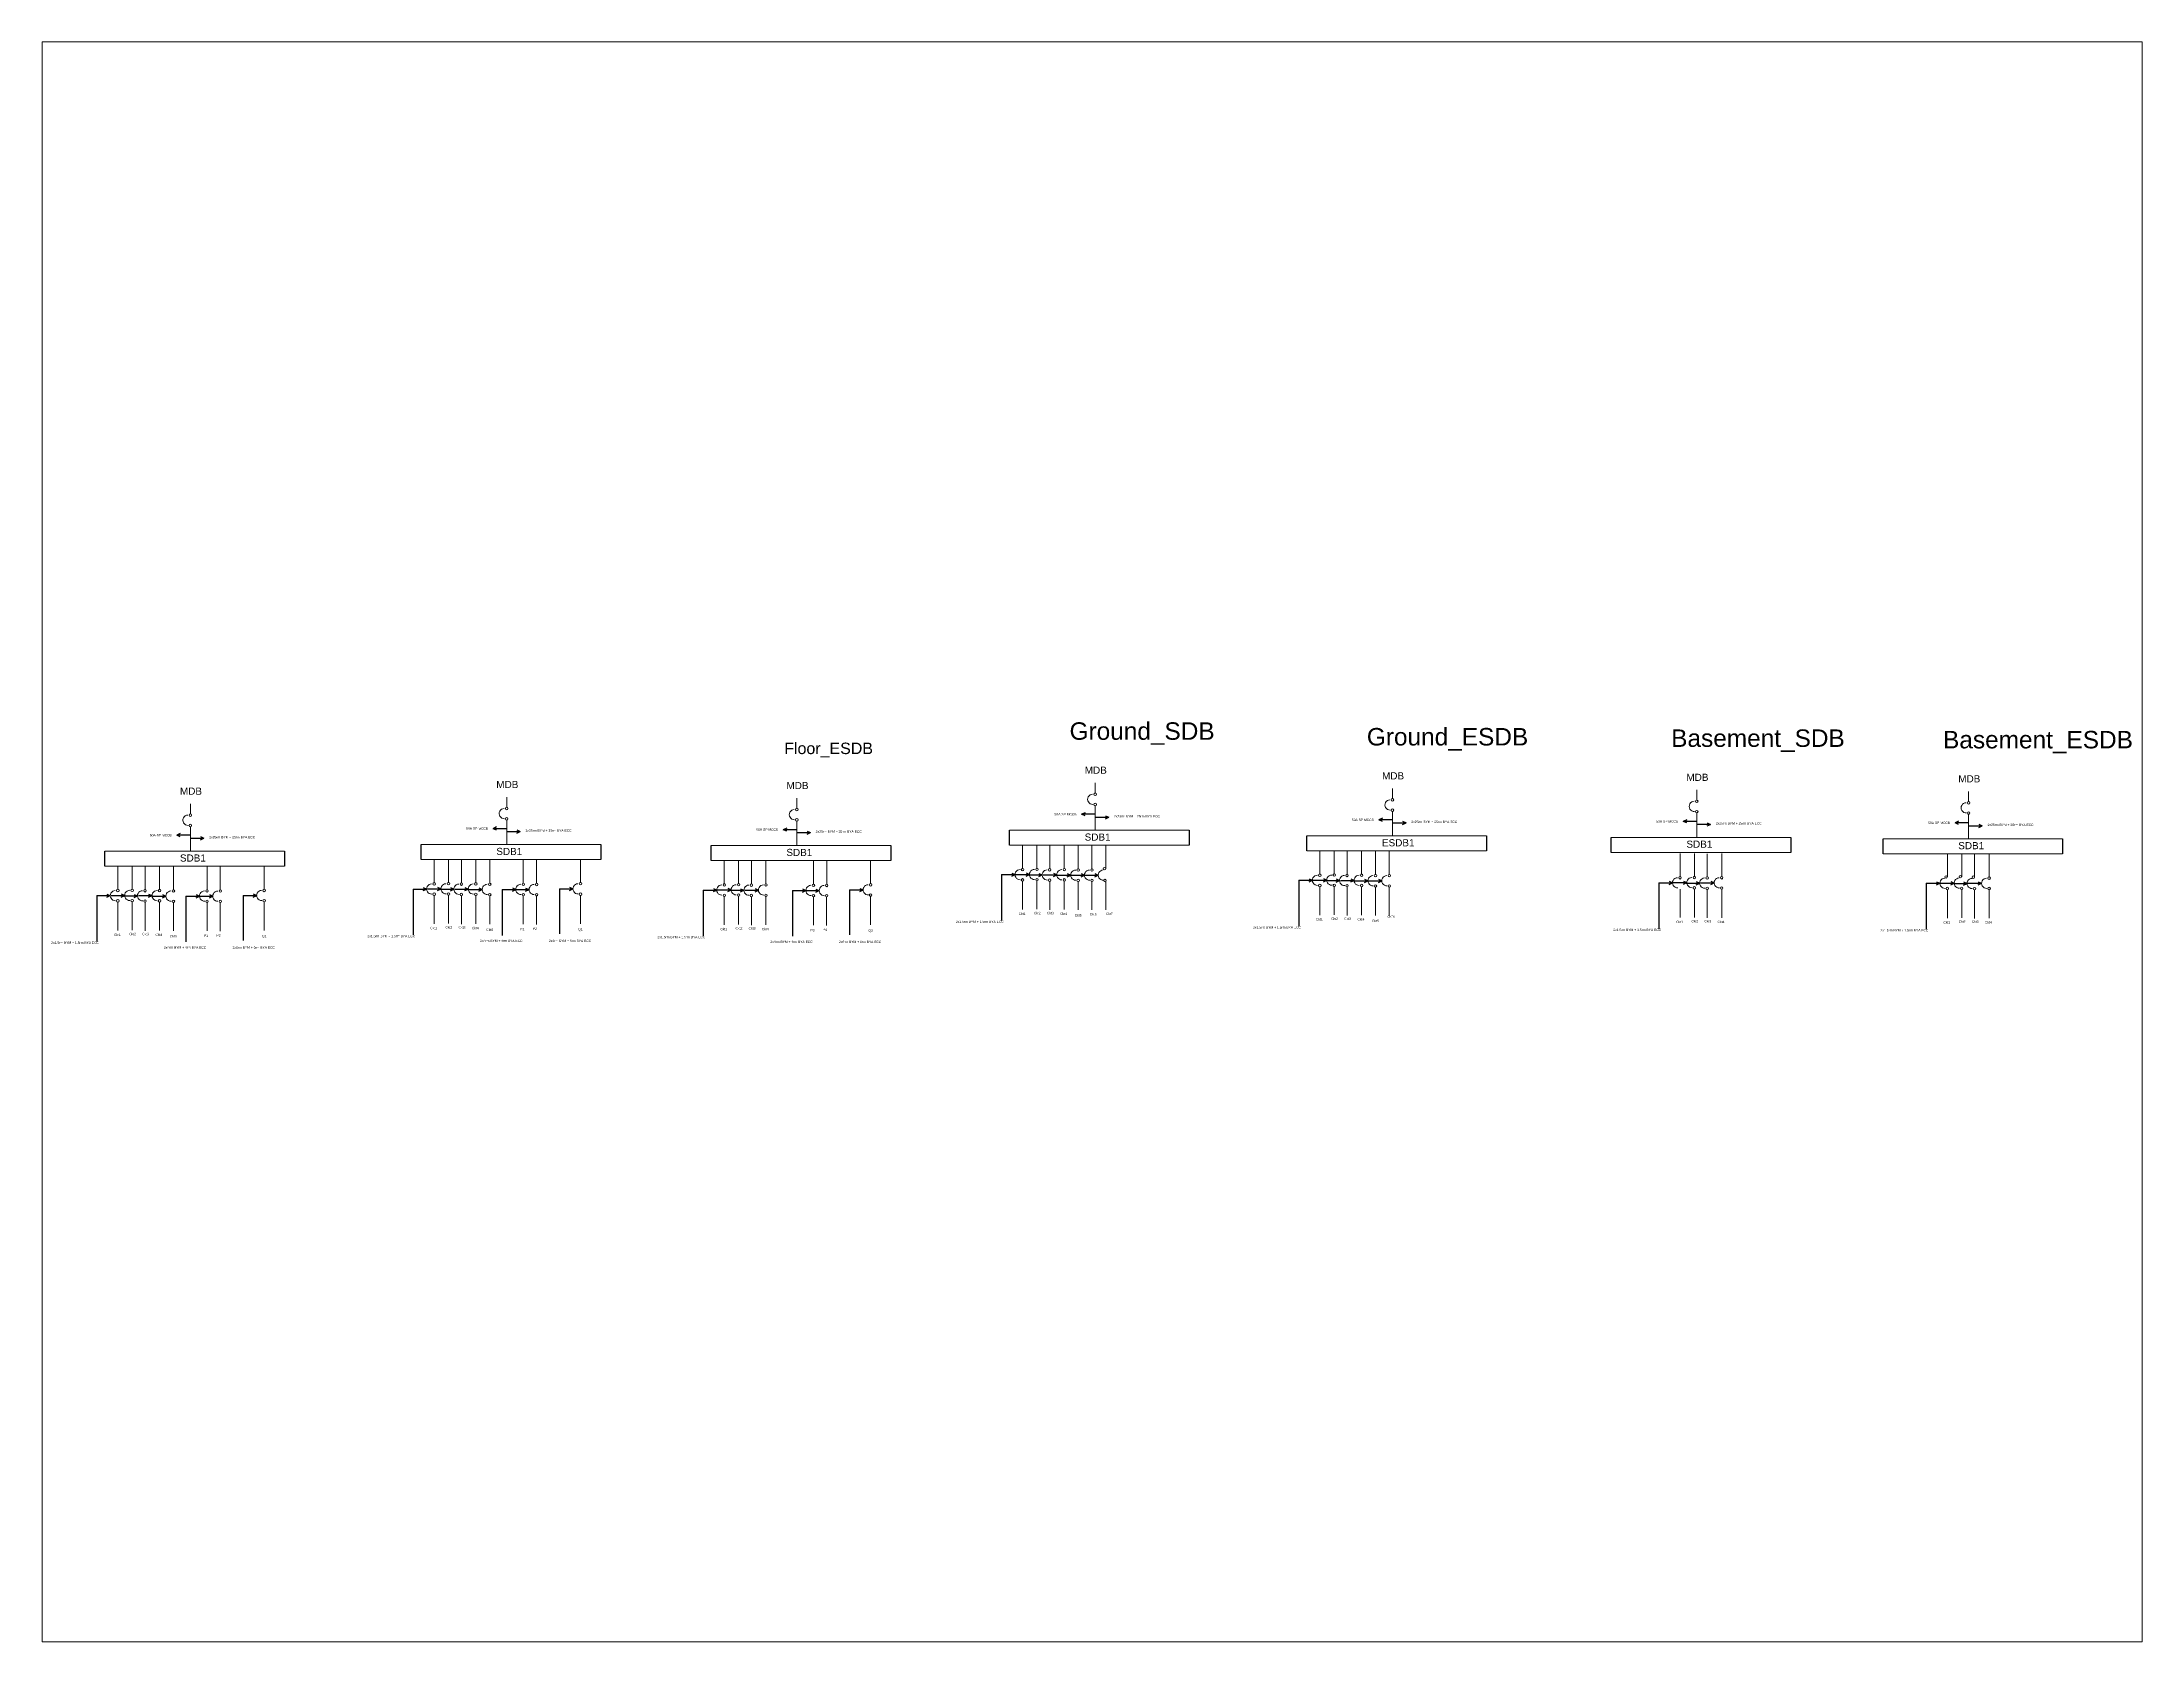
# Paper-space layout 'Layout1' of a CAD drawing. Header units: inches. Extents: x 1.05 to 9.45, y 0.8 to 7.2.
# The model-space entities are those that its viewports show. They can reach past a viewport. Long polylines and large blocks are cut down to what shows.
import ezdxf

# ---------------------------------------------------------------- set-up
doc = ezdxf.new("R2010")
doc.units = ezdxf.units.IN
doc.header["$MEASUREMENT"] = 0
doc.layers.add('SBD', color=2, linetype='Continuous', lineweight=0)
doc.layers.add('Text', color=7, linetype='Continuous')
doc.styles.get("Standard").update_dxf_attribs({"font": 'arial.ttf'})

msp = doc.modelspace()

# ---------------------------------------------------------------- linework, layer by layer
at = {"color": 1}
for p, q in [((12556, -138), (12556, -784)), ((16740, -217), (16740, -864)), ((21808, -253), (21808, -899)), ((25570, -259), (25570, -905)), ((-177, -433), (-177, -1079)), ((1078, -440), (1078, -1085)), ((1883, -431), (1883, -1064)), ((4275, -340), (4275, -986)), ((5530, -346), (5530, -992)), ((6334, -338), (6334, -970)), ((8358, -354), (8358, -1000)), ((9613, -360), (9613, -1006)), ((10417, -352), (10417, -985))]:
    msp.add_line(p, q, dxfattribs=at)
at = {"layer": 'SBD', "color": 1}
for p, q in [((5593, 810), (5593, 953)), ((9676, 796), (9676, 939)), ((13874, 1012), (13874, 1154)), ((18058, 932), (18058, 1075)), ((22341, 912), (22341, 1054)), ((26167, 891), (26167, 1034)), ((1141, 717), (1141, 859)), ((5593, 630), (5593, 284)), ((9676, 616), (9676, 270)), ((13874, 831), (13874, 486)), ((18058, 752), (18058, 407)), ((22341, 731), (22341, 386)), ((26167, 711), (26167, 365)), ((1141, 537), (1141, 191)), ((4572, -251), (4572, 73)), ((4774, -248), (4774, 75)), ((4955, -254), (4955, 69)), ((5159, -251), (5159, 72)), ((5355, -257), (5355, 66)), ((5827, -257), (5827, 66)), ((6014, -258), (6014, 65)), ((6632, -249), (6632, 74)), ((8655, -265), (8655, 58)), ((8857, -262), (8857, 61)), ((9037, -268), (9037, 55)), ((9242, -265), (9242, 58)), ((9910, -271), (9910, 52)), ((10097, -273), (10097, 51)), ((10715, -263), (10715, 60)), ((12853, -49), (12853, 274)), ((13055, -46), (13055, 277)), ((13235, -53), (13235, 271)), ((13440, -49), (13440, 274)), ((13636, -56), (13636, 268)), ((13830, -56), (13830, 268)), ((14024, -55), (14024, 268)), ((17037, -128), (17037, 195)), ((17239, -126), (17239, 198)), ((17419, -132), (17419, 191)), ((17624, -129), (17624, 194)), ((17820, -135), (17820, 188)), ((18014, -135), (18014, 188)), ((22105, -164), (22105, 159)), ((22307, -161), (22307, 162)), ((22487, -167), (22487, 156)), ((22692, -164), (22692, 159)), ((25868, -170), (25868, 153)), ((26070, -167), (26070, 156)), ((26250, -173), (26250, 150)), ((26455, -170), (26455, 153)), ((121, -344), (121, -21)), ((323, -341), (323, -18)), ((503, -347), (503, -24)), ((708, -344), (708, -21)), ((903, -350), (903, -27)), ((1376, -350), (1376, -27)), ((1562, -352), (1562, -28)), ((2180, -342), (2180, -19)), ((12853, -229), (12853, -628)), ((13055, -227), (13055, -626)), ((13235, -233), (13235, -632)), ((13440, -230), (13440, -629)), ((13635, -236), (13635, -635)), ((13830, -236), (13830, -635)), ((14024, -235), (14024, -634)), ((121, -524), (121, -923)), ((323, -521), (323, -921)), ((503, -528), (503, -927)), ((708, -524), (708, -924)), ((903, -531), (903, -930)), ((1376, -531), (1376, -930)), ((1562, -532), (1562, -931)), ((2180, -523), (2180, -922)), ((4572, -431), (4572, -830)), ((4774, -428), (4774, -827)), ((4955, -434), (4955, -833)), ((5159, -431), (5159, -830)), ((5355, -437), (5355, -836)), ((5827, -437), (5827, -836)), ((6014, -438), (6014, -838)), ((6632, -429), (6632, -828)), ((8655, -445), (8655, -844)), ((8857, -442), (8857, -841)), ((9037, -448), (9037, -848)), ((9242, -445), (9242, -845)), ((9910, -451), (9910, -851)), ((10096, -453), (10096, -852)), ((10714, -443), (10714, -843)), ((17037, -309), (17037, -708)), ((17239, -306), (17239, -705)), ((17419, -312), (17419, -711)), ((17624, -309), (17624, -708)), ((17819, -315), (17819, -714)), ((18014, -315), (18014, -714)), ((22105, -344), (22105, -743)), ((22307, -341), (22307, -741)), ((22487, -348), (22487, -747)), ((22692, -345), (22692, -744)), ((25868, -350), (25868, -749)), ((26070, -347), (26070, -747)), ((26250, -353), (26250, -753)), ((26455, -350), (26455, -750))]:
    msp.add_line(p, q, dxfattribs=at)
at = {"layer": 'SBD', "color": 1, "lineweight": 25, "ltscale": 10}
for p, q in [((13732, 734), (13684, 711)), ((13876, 711), (13684, 711)), ((13732, 689), (13684, 711)), ((13874, 671), (14065, 671)), ((14018, 692), (14065, 670)), ((14018, 647), (14065, 670)), ((17916, 655), (17868, 632)), ((18060, 632), (17868, 632)), ((17916, 610), (17868, 632)), ((18058, 591), (18249, 591)), ((18202, 613), (18249, 591)), ((18202, 568), (18249, 591)), ((22199, 634), (22151, 611)), ((22199, 589), (22151, 611)), ((22343, 611), (22152, 611)), ((22485, 592), (22533, 570)), ((26025, 613), (25978, 590)), ((1000, 439), (952, 416)), ((1144, 416), (952, 416)), ((1000, 394), (952, 416)), ((1141, 376), (1333, 376)), ((1285, 397), (1333, 376)), ((1285, 352), (1333, 376)), ((5451, 533), (5403, 509)), ((5451, 488), (5403, 509)), ((5595, 509), (5404, 509)), ((5593, 469), (5784, 469)), ((5737, 491), (5785, 469)), ((5737, 446), (5785, 469)), ((9534, 518), (9486, 495)), ((9678, 495), (9486, 495)), ((9534, 474), (9486, 495)), ((9676, 455), (9867, 455)), ((9820, 476), (9867, 455)), ((9820, 432), (9867, 455)), ((12670, 275), (12670, 486)), ((15196, 486), (15196, 275)), ((16854, 196), (16854, 407)), ((19380, 407), (19380, 196)), ((21138, 175), (21138, 386)), ((22341, 571), (22533, 571)), ((22485, 547), (22533, 570)), ((23664, 386), (23664, 175)), ((24964, 154), (24964, 365)), ((26169, 590), (25978, 590)), ((26025, 569), (25978, 590)), ((26167, 550), (26359, 550)), ((26311, 571), (26359, 550)), ((26311, 526), (26359, 550)), ((27490, 365), (27490, 154)), ((-62, -20), (-62, 191)), ((2464, 191), (2464, -20)), ((4390, 74), (4390, 284)), ((6916, 284), (6916, 74)), ((8472, 59), (8472, 270)), ((10998, 270), (10998, 59)), ((12556, -138), (12747, -138)), ((12700, -117), (12747, -138)), ((12700, -161), (12747, -138)), ((12758, -136), (12949, -136)), ((12902, -114), (12949, -136)), ((12902, -159), (12949, -136)), ((12938, -142), (13129, -142)), ((13082, -120), (13130, -142)), ((13082, -165), (13130, -142)), ((13143, -139), (13334, -139)), ((13287, -117), (13334, -139)), ((13287, -162), (13334, -139)), ((13338, -145), (13530, -145)), ((13482, -123), (13530, -145)), ((13482, -168), (13530, -145)), ((13532, -145), (13724, -145)), ((13676, -123), (13724, -145)), ((13676, -168), (13724, -145)), ((13727, -144), (13918, -144)), ((13871, -123), (13919, -144)), ((13871, -167), (13919, -144)), ((16740, -217), (16931, -217)), ((16884, -196), (16931, -217)), ((16884, -241), (16931, -217)), ((16942, -215), (17133, -215)), ((17086, -193), (17133, -215)), ((17086, -238), (17133, -215)), ((17122, -221), (17313, -221)), ((17266, -199), (17314, -221)), ((17266, -244), (17314, -221)), ((17327, -218), (17518, -218)), ((17471, -196), (17518, -218)), ((17471, -241), (17518, -218)), ((17522, -224), (17714, -224)), ((17666, -202), (17714, -224)), ((17666, -247), (17714, -224)), ((17716, -224), (17908, -224)), ((17860, -202), (17908, -224)), ((17860, -247), (17908, -224)), ((21808, -253), (21999, -253)), ((21952, -232), (21999, -253)), ((21952, -276), (21999, -253)), ((22010, -250), (22201, -250)), ((22154, -229), (22201, -250)), ((22154, -274), (22201, -250)), ((22190, -257), (22381, -257)), ((22334, -235), (22382, -257)), ((22334, -280), (22382, -257)), ((22395, -253), (22586, -253)), ((22539, -232), (22586, -254)), ((22539, -277), (22586, -254)), ((25570, -259), (25762, -259)), ((25714, -237), (25762, -259)), ((25714, -282), (25762, -259)), ((25772, -256), (25964, -256)), ((25916, -235), (25964, -256)), ((25916, -280), (25964, -256)), ((25952, -262), (26144, -262)), ((26096, -241), (26144, -262)), ((26096, -286), (26144, -262)), ((26157, -259), (26349, -259)), ((26301, -238), (26349, -259)), ((26301, -283), (26349, -259)), ((-177, -433), (15, -433)), ((-33, -412), (15, -433)), ((-33, -456), (15, -433)), ((25, -430), (217, -430)), ((169, -409), (217, -430)), ((169, -454), (217, -430)), ((206, -436), (397, -436)), ((350, -415), (397, -437)), ((350, -460), (397, -437)), ((410, -433), (602, -433)), ((554, -412), (602, -433)), ((554, -457), (602, -433)), ((606, -440), (797, -440)), ((750, -418), (798, -440)), ((750, -463), (798, -440)), ((1078, -440), (1270, -440)), ((1222, -418), (1270, -440)), ((1222, -463), (1270, -440)), ((1265, -441), (1456, -441)), ((1409, -419), (1457, -441)), ((1409, -464), (1457, -441)), ((1883, -431), (2074, -431)), ((2027, -410), (2075, -432)), ((2027, -455), (2075, -432)), ((4275, -340), (4466, -340)), ((4419, -318), (4467, -340)), ((4419, -363), (4467, -340)), ((4477, -337), (4668, -337)), ((4621, -315), (4669, -337)), ((4621, -360), (4669, -337)), ((4657, -343), (4849, -343)), ((4801, -321), (4849, -343)), ((4801, -366), (4849, -343)), ((4862, -340), (5053, -340)), ((5006, -318), (5054, -340)), ((5006, -363), (5054, -340)), ((5057, -346), (5249, -346)), ((5201, -325), (5249, -346)), ((5201, -369), (5249, -346)), ((5530, -346), (5721, -346)), ((5674, -325), (5722, -346)), ((5674, -369), (5722, -346)), ((5716, -347), (5908, -347)), ((5860, -326), (5908, -347)), ((5860, -371), (5908, -347)), ((6334, -338), (6526, -338)), ((6478, -316), (6526, -338)), ((6478, -361), (6526, -338)), ((8358, -354), (8549, -354)), ((8502, -332), (8549, -354)), ((8502, -377), (8549, -354)), ((8560, -351), (8751, -351)), ((8704, -330), (8751, -351)), ((8704, -374), (8751, -351)), ((8740, -357), (8931, -357)), ((8884, -336), (8932, -357)), ((8884, -381), (8932, -357)), ((8945, -354), (9136, -354)), ((9089, -333), (9136, -354)), ((9089, -378), (9136, -354)), ((9613, -360), (9804, -360)), ((9757, -339), (9804, -360)), ((9757, -384), (9804, -360)), ((9799, -362), (9991, -362)), ((9943, -340), (9991, -362)), ((9943, -385), (9991, -362)), ((10417, -352), (10609, -352)), ((10561, -331), (10609, -352)), ((10561, -376), (10609, -352))]:
    msp.add_line(p, q, dxfattribs=at)
at = {"layer": 'SBD', "color": 1}
for points in [[(12670, 486), (15196, 486)], [(16854, 407), (19380, 407)], [(21138, 386), (23664, 386)], [(24964, 365), (27490, 365)], [(-62, 191), (2464, 191)], [(4390, 284), (6916, 284)], [(6916, 74), (4390, 74)], [(8472, 270), (10998, 270)], [(10998, 59), (8472, 59)], [(15196, 275), (12670, 275)], [(19380, 196), (16854, 196)], [(23664, 175), (21138, 175)], [(27490, 154), (24964, 154)], [(2464, -20), (-62, -20)]]:
    msp.add_lwpolyline(points, dxfattribs=at)
for centre in [(13874, 994), (18058, 915), (22341, 894), (26167, 873), (1141, 699), (5593, 648), (5593, 793), (9676, 778), (9676, 633), (13874, 849), (18058, 770), (22341, 749), (26167, 728), (1141, 554), (4572, -268), (4774, -265), (4955, -271), (5159, -268), (5355, -274), (5827, -274), (6014, -276), (6632, -266), (8655, -282), (8857, -280), (9037, -286), (9242, -283), (9910, -289), (10097, -290), (10715, -281), (12853, -212), (12853, -67), (13055, -209), (13055, -64), (13235, -70), (13235, -215), (13440, -212), (13440, -67), (13636, -73), (13635, -218), (13830, -73), (13830, -218), (14006, -55), (14014, -221), (17037, -291), (17037, -146), (17239, -288), (17239, -143), (17419, -149), (17419, -294), (17624, -291), (17624, -146), (17820, -152), (17819, -297), (18014, -152), (18014, -297), (22105, -182), (22307, -179), (22487, -185), (22692, -182), (25849, -170), (26051, -167), (26232, -173), (26455, -188), (121, -361), (121, -507), (323, -359), (323, -504), (503, -510), (503, -365), (708, -362), (708, -507), (903, -368), (903, -513), (1376, -368), (1376, -513), (1562, -369), (1562, -514), (2180, -360), (2180, -505), (4572, -413), (4774, -411), (4955, -417), (5159, -414), (5355, -420), (5827, -420), (6014, -421), (6632, -412), (8655, -428), (8857, -425), (9037, -431), (9242, -428), (9910, -434), (10096, -435), (10714, -426), (22307, -324), (22487, -330), (22692, -327), (25868, -333), (26070, -330), (26250, -336), (26455, -333)]:
    msp.add_circle(centre, 17.5, dxfattribs=at)
for centre in [(13840, 923), (18024, 843), (22307, 823), (1107, 628), (5559, 721), (9642, 707), (26133, 802), (4538, -340), (4740, -337), (4921, -343), (5125, -340), (5321, -346), (5793, -346), (5980, -347), (6598, -338), (8621, -354), (8823, -351), (9003, -357), (9208, -354), (9876, -360), (10063, -362), (10681, -352), (12819, -138), (13021, -136), (13201, -142), (13406, -139), (13602, -145), (13796, -145), (13990, -144), (17003, -217), (17205, -215), (17385, -221), (17590, -218), (17786, -224), (17980, -224), (22071, -253), (22273, -250), (22453, -257), (22658, -253), (25834, -259), (26036, -256), (26216, -262), (26421, -259), (87, -433), (289, -430), (469, -436), (674, -433), (869, -440), (1342, -440), (1528, -441), (2146, -431)]:
    msp.add_arc(centre, 72, 91.3607, 271.3607, dxfattribs=at)

# ---------------------------------------------------------------- texts
at = {"color": 1}
for s, height, p in [('50A SP MCCB', 33.42, (13303, 695)), ('2x25rm BYM + 25rm BYA ECC', 33.42, (14139, 667)), ('50A SP MCCB', 33.42, (17487, 616)), ('2x25rm BYM + 25rm BYA ECC', 33.42, (18323, 588)), ('50A SP MCCB', 33.42, (21770, 595)), ('2x25rm BYM + 25rm BYA ECC', 33.42, (22607, 567)), ('50A SP MCCB', 33.42, (25596, 574)), ('50A SP MCCB', 33.42, (570, 400)), ('2x25rm BYM + 25rm BYA ECC', 33.42, (1407, 373)), ('50A SP MCCB', 33.42, (5022, 494)), ('2x25rm BYM + 25rm BYA ECC', 33.42, (5858, 466)), ('50A SP MCCB', 33.42, (9105, 480)), ('2x25rm BYM + 25rm BYA ECC', 33.42, (9941, 452)), ('2x25rm BYM + 25rm BYA ECC', 33.42, (26433, 547)), ('Ckt1', 33.4, (4517, -906)), ('Ckt2', 33.4, (4732, -896)), ('Ckt3', 33.4, (4916, -896)), ('Ckt4', 33.4, (5102, -906)), ('P2', 33.4, (5960, -916)), ('Ckt1', 33.4, (8600, -921)), ('Ckt2', 33.4, (8814, -910)), ('Ckt3', 33.4, (8998, -910)), ('Ckt4', 33.4, (9184, -921)), ('2x1.5rm BYM + 1.5rm BYA ECC', 33.42, (11913, -817)), ('Ckt1', 33.4, (12798, -705)), ('Ckt2', 33.4, (13012, -695)), ('Ckt3', 33.4, (13196, -695)), ('Ckt4', 33.4, (13382, -705)), ('Ckt5', 33.4, (13587, -727)), ('Ckt6', 33.4, (13800, -711)), ('Ckt7', 33.4, (14025, -704)), ('2x1.5rm BYM + 1.5rm BYA ECC', 33.42, (16097, -897)), ('Ckt1', 33.4, (16982, -784)), ('Ckt2', 33.4, (17196, -774)), ('Ckt3', 33.4, (17380, -774)), ('Ckt4', 33.4, (17566, -784)), ('Ckt5', 33.4, (17771, -806)), ('Ckt1', 33.4, (22050, -820)), ('Ckt2', 33.4, (22264, -810)), ('Ckt3', 33.4, (22448, -810)), ('Ckt4', 33.4, (22634, -820)), ('Ckt1', 33.4, (25812, -826)), ('Ckt2', 33.4, (26027, -816)), ('Ckt3', 33.4, (26211, -816)), ('Ckt4', 33.4, (26397, -826)), ('2x1.5rm BYM + 1.5rm BYA ECC', 33.42, (-819, -1112)), ('Ckt1', 33.4, (65, -1000)), ('Ckt2', 33.4, (280, -990)), ('Ckt3', 33.4, (464, -990)), ('Ckt4', 33.4, (650, -1000)), ('2x4rm BYM + 4rm BYA ECC', 33.42, (769, -1179)), ('Ckt5', 33.4, (855, -1022)), ('P1', 33.4, (1333, -1015)), ('P2', 33.4, (1509, -1009)), ('2x6rm BYM + 6rm BYA ECC', 33.42, (1735, -1180)), ('Q1', 33.4, (2149, -1019)), ('2x1.5rm BYM + 1.5rm BYA ECC', 33.42, (3632, -1019)), ('2x4rm BYM + 4rm BYA ECC', 33.42, (5220, -1085)), ('Ckt5', 33.4, (5306, -929)), ('P1', 33.4, (5785, -922)), ('2x6rm BYM + 6rm BYA ECC', 33.42, (6186, -1087)), ('Q1', 33.4, (6600, -925)), ('2x1.5rm BYM + 1.5rm BYA ECC', 33.42, (7715, -1033)), ('2x4rm BYM + 4rm BYA ECC', 33.42, (9303, -1100)), ('P3', 33.4, (9868, -936)), ('P4', 33.4, (10043, -930)), ('2x6rm BYM + 6rm BYA ECC', 33.42, (10269, -1101)), ('Q3', 33.4, (10683, -940)), ('2x1.5rm BYM + 1.5rm BYA ECC', 33.42, (21165, -932)), ('2x1.5rm BYM + 1.5rm BYA ECC', 33.42, (24927, -938))]:
    msp.add_text(s, height=height, dxfattribs=at).set_placement(p)
at = {"layer": 'SBD', "color": 1, "char_height": 100, "width": 160.22, "attachment_point": 1}
for s, insert in [('MDB', (13728, 1382)), ('MDB', (17912, 1303)), ('MDB', (22195, 1282)), ('MDB', (26021, 1261)), ('MDB', (995, 1087)), ('MDB', (5447, 1181)), ('MDB', (9530, 1166)), ('SDB1', (13727, 441)), ('ESDB1', (17911, 361)), ('SDB1', (22195, 341)), ('SDB1', (26021, 320)), ('SDB1', (995, 146)), ('SDB1', (5447, 239)), ('SDB1', (9529, 225))]:
    msp.add_mtext(s, dxfattribs=dict(at, insert=insert))
at = {"layer": 'Text', "color": 1}
for s, height, p in [('Ground_SDB', 245.8, (13514, 1760)), ('Ground_ESDB', 245.8, (17698, 1680)), ('Basement_SDB', 245.8, (21981, 1660)), ('Basement_ESDB', 245.8, (25807, 1639)), ('Floor_ESDB', 160.9, (9499, 1559)), ('C4', 0.516, (21812, 470)), ('C4', 0.516, (12567, -811)), ('C4', 0.516, (12997, -872)), ('CKT6', 28.7, (17989, -744)), ('C4', 0.516, (-165, -1105)), ('C4', 0.516, (265, -1167)), ('C4', 0.516, (4286, -1012)), ('C4', 0.516, (4717, -1074)), ('C4', 0.516, (8369, -1026)), ('C4', 0.516, (8800, -1088)), ('C4', 0.516, (12813, -1021)), ('C4', 0.516, (13529, -1132)), ('C4', 0.516, (16751, -890)), ('C4', 0.516, (16997, -1101)), ('C4', 0.516, (17182, -951)), ('C4', 0.516, (17266, -1028)), ('C4', 0.516, (21280, -1121)), ('C4', 0.516, (21549, -1049)), ('C4', 0.516, (25582, -931)), ('C4', 0.516, (25828, -1142)), ('C4', 0.516, (26012, -993)), ('C4', 0.516, (26096, -1070)), ('C4', 0.516, (81, -1316)), ('C4', 0.516, (797, -1427)), ('C4', 0.516, (4532, -1223)), ('C4', 0.516, (5249, -1334)), ('C4', 0.516, (8615, -1237)), ('C4', 0.516, (9331, -1348)), ('C4', 0.516, (17713, -1212)), ('C4', 0.516, (21997, -1232)), ('C4', 0.516, (26544, -1253))]:
    msp.add_text(s, height=height, dxfattribs=at).set_placement(p)

psp = doc.layouts.get("Layout1")

# ---------------------------------------------------------------- viewports
at = {"layer": 'Text', "color": 40, "true_color": 0xf8d731}
psp.add_viewport(center=(5.25, 4), size=(8.4, 6.4), view_center_point=(13830.0765, 321.5082), view_height=22516.708954, dxfattribs=at)

doc.saveas('drawing.dxf')
